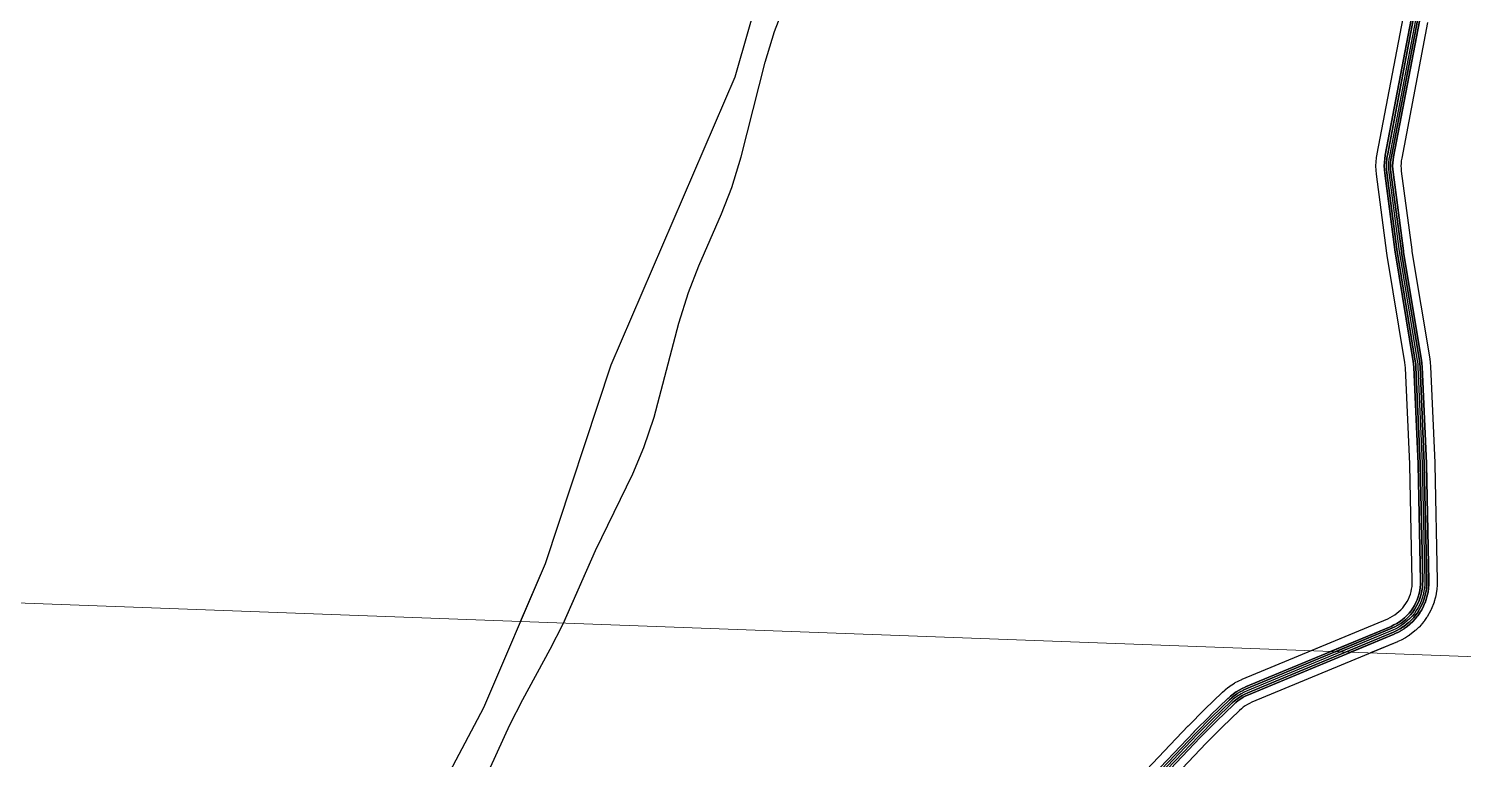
# Model space of a CAD drawing. Header units: metres. Extents: x -4 to 509425, y 7549 to 4732445.
# Drawn here: x 480472.1 to 480885, y 4718017.9 to 4718228.2 of the extents above; entities that cross this region are included whole.
import ezdxf

# ---------------------------------------------------------------- set-up
doc = ezdxf.new("R2010")
doc.units = ezdxf.units.M
doc.header["$LTSCALE"] = 0.01
doc.header["$MEASUREMENT"] = 0
doc.layers.get('0').update_dxf_attribs({"lineweight": 0})
for name, color, linetype in [('-----caminos burgos', 2, 'Continuous'), ('cauces CHE', 4, 'Continuous'), ('ECLIPSE FUEBTEBURABA', 6, 'Continuous')]:
    doc.layers.add(name, color=color, linetype=linetype)

msp = doc.modelspace()

# ---------------------------------------------------------------- linework, layer by layer
at = {"layer": '-----caminos burgos'}
for points in [[(480476.823, 4717824.808, 720.558), (480496.8, 4717852.099, 718.429), (480517.7, 4717873.799, 717.823), (480525.8, 4717886.499, 717.77), (480603.1, 4718032.8, 714.287), (480620.8, 4718074.3, 713.831), (480639.7, 4718131.499, 712.241), (480675.4, 4718214.399, 710.37), (480728.721, 4718400.541, 704.435)], [(480613.661, 4718057.561, 714.015), (480620.8, 4718074.3, 713.831), (480639.7, 4718131.499, 712.241), (480675.4, 4718214.399, 710.37), (480728.721, 4718400.541, 704.435)]]:
    msp.add_polyline3d(points, dxfattribs=at)
at = {"color": 5}
msp.add_lwpolyline([(490840.266, 4717243.146), (484895.504, 4717739.237), (483607.637, 4717664), (483465.041, 4717952.185), (479025.126, 4718116.267), (478713.772, 4718728.814), (478509.323, 4719542.064), (477889.601, 4719719.27), (475567.498, 4719734.471), (475570.116, 4720134.463), (477885.142, 4720119.308), (481205.446, 4721268.321)], dxfattribs=at)
at = {"layer": 'cauces CHE'}
for points in [[(480601.032, 4718006.823), (480610.569, 4718027.886), (480614.315, 4718035.177), (480622.206, 4718049.591), (480625.925, 4718056.891), (480635.227, 4718078.043), (480645.998, 4718100.1), (480649.172, 4718107.625), (480652.101, 4718116.412), (480659.196, 4718143.474), (480661.987, 4718152.319), (480664.96, 4718159.926), (480671.457, 4718174.913), (480674.422, 4718182.524), (480677.193, 4718191.376), (480684.052, 4718218.536), (480686.778, 4718227.406), (480689.676, 4718235.045)], [(480626.019, 4718057.104), (480635.227, 4718078.043), (480645.998, 4718100.1), (480649.172, 4718107.625), (480652.101, 4718116.412), (480659.196, 4718143.474), (480661.987, 4718152.319), (480664.96, 4718159.926), (480671.457, 4718174.913), (480674.422, 4718182.524), (480677.193, 4718191.376), (480684.052, 4718218.536), (480686.778, 4718227.406), (480689.676, 4718235.045)]]:
    msp.add_lwpolyline(points, dxfattribs=at)
at = {"layer": 'ECLIPSE FUEBTEBURABA'}
for points in [[(480792.075, 4718013.072), (480805.814, 4718027.522), (480805.867, 4718027.577), (480810.51, 4718032.258), (480810.564, 4718032.312), (480810.565, 4718032.312), (480810.565, 4718032.312), (480810.565, 4718032.312), (480815.574, 4718037.154), (480815.656, 4718037.23), (480816.348, 4718037.858), (480816.518, 4718038.004), (480817.247, 4718038.587), (480817.426, 4718038.722), (480818.19, 4718039.259), (480818.378, 4718039.382), (480819.174, 4718039.87), (480819.368, 4718039.981), (480820.193, 4718040.419), (480820.394, 4718040.518), (480821.245, 4718040.904), (480821.347, 4718040.949), (480863.221, 4718058.393), (480863.965, 4718058.732), (480864.632, 4718059.092), (480865.274, 4718059.496), (480865.888, 4718059.941), (480866.471, 4718060.426), (480867.02, 4718060.949), (480867.534, 4718061.507), (480868.009, 4718062.098), (480868.443, 4718062.72), (480868.836, 4718063.369), (480869.184, 4718064.042), (480869.487, 4718064.737), (480869.743, 4718065.451), (480869.951, 4718066.18), (480870.11, 4718066.922), (480870.219, 4718067.672), (480870.278, 4718068.428), (480870.288, 4718069.246), (480869.563, 4718102.628), (480869.554, 4718102.917), (480868.344, 4718130.632), (480868.29, 4718131.37), (480868.191, 4718132.105), (480863.078, 4718162.981), (480863.069, 4718163.04), (480862.995, 4718163.536), (480862.987, 4718163.595), (480859.999, 4718186.324), (480859.986, 4718186.438), (480859.892, 4718187.393), (480859.876, 4718187.622), (480859.843, 4718188.581), (480859.842, 4718188.811), (480859.87, 4718189.77), (480859.884, 4718190), (480859.974, 4718190.955), (480860.002, 4718191.183), (480860.152, 4718192.131), (480860.172, 4718192.244), (480867.646, 4718231.296)], [(480870.008, 4718230.867), (480862.53, 4718191.793), (480862.523, 4718191.755), (480862.373, 4718190.808), (480862.363, 4718190.732), (480862.274, 4718189.777), (480862.269, 4718189.7), (480862.241, 4718188.741), (480862.242, 4718188.664), (480862.275, 4718187.706), (480862.28, 4718187.629), (480862.375, 4718186.675), (480862.379, 4718186.636), (480865.367, 4718163.908), (480865.369, 4718163.888), (480865.443, 4718163.393), (480865.446, 4718163.373), (480870.565, 4718132.461), (480870.678, 4718131.619), (480870.741, 4718130.772), (480871.952, 4718103.009), (480871.962, 4718102.694), (480872.688, 4718069.259), (480872.677, 4718068.321), (480872.606, 4718067.405), (480872.473, 4718066.497), (480872.281, 4718065.599), (480872.029, 4718064.716), (480871.719, 4718063.852), (480871.353, 4718063.01), (480870.931, 4718062.195), (480870.456, 4718061.409), (480869.929, 4718060.657), (480869.354, 4718059.941), (480868.733, 4718059.266), (480868.068, 4718058.633), (480867.362, 4718058.045), (480866.619, 4718057.506), (480865.842, 4718057.018), (480865.034, 4718056.582), (480864.18, 4718056.193), (480822.27, 4718038.733), (480822.236, 4718038.718), (480821.386, 4718038.333), (480821.319, 4718038.3), (480820.494, 4718037.862), (480820.429, 4718037.825), (480819.633, 4718037.336), (480819.571, 4718037.295), (480818.807, 4718036.758), (480818.747, 4718036.713), (480818.018, 4718036.13), (480817.961, 4718036.081), (480817.269, 4718035.454), (480817.242, 4718035.428), (480812.232, 4718030.586), (480812.232, 4718030.586), (480812.232, 4718030.586), (480812.232, 4718030.586), (480812.214, 4718030.568), (480807.571, 4718025.887), (480807.553, 4718025.869), (480793.793, 4718011.397)], [(480793.793, 4718011.397), (480807.553, 4718025.869), (480807.571, 4718025.887), (480812.214, 4718030.568), (480812.232, 4718030.586), (480812.232, 4718030.586), (480812.232, 4718030.586), (480812.232, 4718030.586), (480817.242, 4718035.428), (480817.269, 4718035.454), (480817.961, 4718036.081), (480818.018, 4718036.13), (480818.747, 4718036.713), (480818.807, 4718036.758), (480819.571, 4718037.295), (480819.633, 4718037.336), (480820.429, 4718037.825), (480820.494, 4718037.862), (480821.319, 4718038.3), (480821.386, 4718038.333), (480822.236, 4718038.718), (480822.27, 4718038.733), (480864.18, 4718056.193), (480865.034, 4718056.582), (480865.842, 4718057.018), (480866.619, 4718057.506), (480867.362, 4718058.045), (480868.068, 4718058.633), (480868.733, 4718059.266), (480869.354, 4718059.941), (480869.929, 4718060.657), (480870.456, 4718061.409), (480870.931, 4718062.195), (480871.353, 4718063.01), (480871.719, 4718063.852), (480872.029, 4718064.716), (480872.281, 4718065.599), (480872.473, 4718066.497), (480872.606, 4718067.405), (480872.677, 4718068.321), (480872.688, 4718069.259), (480871.962, 4718102.694), (480871.952, 4718103.009), (480870.741, 4718130.772), (480870.678, 4718131.619), (480870.565, 4718132.461), (480865.446, 4718163.373), (480865.443, 4718163.393), (480865.369, 4718163.888), (480865.367, 4718163.908), (480862.379, 4718186.636), (480862.375, 4718186.675), (480862.28, 4718187.629), (480862.275, 4718187.706), (480862.242, 4718188.664), (480862.241, 4718188.741), (480862.269, 4718189.7), (480862.274, 4718189.777), (480862.363, 4718190.732), (480862.373, 4718190.808), (480862.523, 4718191.755), (480862.53, 4718191.793), (480870.008, 4718230.867)], [(480870.598, 4718230.76), (480863.119, 4718191.68), (480863.116, 4718191.661), (480862.965, 4718190.714), (480862.961, 4718190.676), (480862.871, 4718189.721), (480862.869, 4718189.683), (480862.841, 4718188.724), (480862.841, 4718188.685), (480862.874, 4718187.727), (480862.877, 4718187.688), (480862.972, 4718186.734), (480862.974, 4718186.715), (480865.962, 4718163.986), (480865.963, 4718163.976), (480866.036, 4718163.481), (480866.038, 4718163.471), (480871.158, 4718132.55), (480871.275, 4718131.682), (480871.34, 4718130.807), (480872.551, 4718103.031), (480872.562, 4718102.71), (480873.288, 4718069.262), (480873.277, 4718068.294), (480873.202, 4718067.339), (480873.064, 4718066.391), (480872.863, 4718065.454), (480872.601, 4718064.533), (480872.277, 4718063.631), (480871.895, 4718062.752), (480871.455, 4718061.902), (480870.959, 4718061.082), (480870.41, 4718060.297), (480869.81, 4718059.55), (480869.161, 4718058.845), (480868.467, 4718058.184), (480867.731, 4718057.571), (480866.955, 4718057.009), (480866.144, 4718056.499), (480865.301, 4718056.044), (480864.42, 4718055.643), (480822.501, 4718038.179), (480822.484, 4718038.172), (480821.633, 4718037.786), (480821.6, 4718037.77), (480820.775, 4718037.332), (480820.743, 4718037.313), (480819.947, 4718036.825), (480819.916, 4718036.804), (480819.152, 4718036.267), (480819.122, 4718036.245), (480818.393, 4718035.661), (480818.364, 4718035.637), (480817.673, 4718035.009), (480817.659, 4718034.997), (480812.649, 4718030.155), (480812.649, 4718030.155), (480812.649, 4718030.155), (480812.649, 4718030.155), (480812.64, 4718030.146), (480807.997, 4718025.464), (480807.988, 4718025.455), (480794.223, 4718010.978)], [(480794.223, 4718010.978), (480807.988, 4718025.455), (480807.997, 4718025.464), (480812.64, 4718030.146), (480812.649, 4718030.155), (480812.649, 4718030.155), (480812.649, 4718030.155), (480812.649, 4718030.155), (480817.659, 4718034.997), (480817.673, 4718035.009), (480818.364, 4718035.637), (480818.393, 4718035.661), (480819.122, 4718036.245), (480819.152, 4718036.267), (480819.916, 4718036.804), (480819.947, 4718036.825), (480820.743, 4718037.313), (480820.775, 4718037.332), (480821.6, 4718037.77), (480821.633, 4718037.786), (480822.484, 4718038.172), (480822.501, 4718038.179), (480864.42, 4718055.643), (480865.301, 4718056.044), (480866.144, 4718056.499), (480866.955, 4718057.009), (480867.731, 4718057.571), (480868.467, 4718058.184), (480869.161, 4718058.845), (480869.81, 4718059.55), (480870.41, 4718060.297), (480870.959, 4718061.082), (480871.455, 4718061.902), (480871.895, 4718062.752), (480872.277, 4718063.631), (480872.601, 4718064.533), (480872.863, 4718065.454), (480873.064, 4718066.391), (480873.202, 4718067.339), (480873.277, 4718068.294), (480873.288, 4718069.262), (480872.562, 4718102.71), (480872.551, 4718103.031), (480871.34, 4718130.807), (480871.275, 4718131.682), (480871.158, 4718132.55), (480866.038, 4718163.471), (480866.036, 4718163.481), (480865.963, 4718163.976), (480865.962, 4718163.986), (480862.974, 4718186.715), (480862.972, 4718186.734), (480862.877, 4718187.688), (480862.874, 4718187.727), (480862.841, 4718188.685), (480862.841, 4718188.724), (480862.869, 4718189.683), (480862.871, 4718189.721), (480862.961, 4718190.676), (480862.965, 4718190.714), (480863.116, 4718191.661), (480863.119, 4718191.68), (480870.598, 4718230.76)], [(480871.189, 4718230.652), (480863.708, 4718191.568), (480863.708, 4718191.568), (480863.558, 4718190.62), (480863.469, 4718189.665), (480863.441, 4718188.706), (480863.474, 4718187.747), (480863.569, 4718186.793), (480866.556, 4718164.065), (480866.556, 4718164.065), (480866.63, 4718163.569), (480871.751, 4718132.639), (480871.751, 4718132.639), (480871.872, 4718131.744), (480871.939, 4718130.843), (480873.151, 4718103.054), (480873.151, 4718103.054), (480873.162, 4718102.726), (480873.888, 4718069.265), (480873.888, 4718069.265), (480873.877, 4718068.267), (480873.799, 4718067.272), (480873.655, 4718066.284), (480873.446, 4718065.309), (480873.172, 4718064.349), (480872.835, 4718063.409), (480872.437, 4718062.495), (480871.978, 4718061.608), (480871.462, 4718060.754), (480870.89, 4718059.936), (480870.265, 4718059.159), (480869.589, 4718058.424), (480868.866, 4718057.736), (480868.099, 4718057.098), (480867.291, 4718056.511), (480866.447, 4718055.98), (480865.568, 4718055.507), (480864.66, 4718055.093), (480822.732, 4718037.626), (480822.732, 4718037.626), (480821.881, 4718037.24), (480821.057, 4718036.802), (480820.261, 4718036.313), (480819.497, 4718035.776), (480818.767, 4718035.193), (480818.076, 4718034.565), (480813.066, 4718029.724), (480813.066, 4718029.724), (480813.066, 4718029.723), (480813.066, 4718029.723), (480808.423, 4718025.042), (480794.652, 4718010.559)], [(480841.052, 4718049.158), (480863.221, 4718058.393), (480863.965, 4718058.732), (480864.632, 4718059.092), (480865.274, 4718059.496), (480865.888, 4718059.941), (480866.471, 4718060.426), (480867.02, 4718060.949), (480867.534, 4718061.507), (480868.009, 4718062.098), (480868.443, 4718062.72), (480868.836, 4718063.369), (480869.184, 4718064.042), (480869.487, 4718064.737), (480869.743, 4718065.451), (480869.951, 4718066.18), (480870.11, 4718066.922), (480870.219, 4718067.672), (480870.278, 4718068.428), (480870.288, 4718069.246), (480869.563, 4718102.628), (480869.554, 4718102.917), (480868.344, 4718130.632), (480868.29, 4718131.37), (480868.191, 4718132.105), (480863.078, 4718162.981), (480863.069, 4718163.04), (480862.995, 4718163.536), (480862.987, 4718163.595), (480859.999, 4718186.324), (480859.986, 4718186.438), (480859.892, 4718187.393), (480859.876, 4718187.622), (480859.843, 4718188.581), (480859.842, 4718188.811), (480859.87, 4718189.77), (480859.884, 4718190), (480859.974, 4718190.955), (480860.002, 4718191.183), (480860.152, 4718192.131), (480860.172, 4718192.244), (480867.646, 4718231.296)], [(480846.785, 4718048.946), (480864.18, 4718056.193), (480865.034, 4718056.582), (480865.842, 4718057.018), (480866.619, 4718057.506), (480867.362, 4718058.045), (480868.068, 4718058.633), (480868.733, 4718059.266), (480869.354, 4718059.941), (480869.929, 4718060.657), (480870.456, 4718061.409), (480870.931, 4718062.195), (480871.353, 4718063.01), (480871.719, 4718063.852), (480872.029, 4718064.716), (480872.281, 4718065.599), (480872.473, 4718066.497), (480872.606, 4718067.405), (480872.677, 4718068.321), (480872.688, 4718069.259), (480871.962, 4718102.694), (480871.952, 4718103.009), (480870.741, 4718130.772), (480870.678, 4718131.619), (480870.565, 4718132.461), (480865.446, 4718163.373), (480865.443, 4718163.393), (480865.369, 4718163.888), (480865.367, 4718163.908), (480862.379, 4718186.636), (480862.375, 4718186.675), (480862.28, 4718187.629), (480862.275, 4718187.706), (480862.242, 4718188.664), (480862.241, 4718188.741), (480862.269, 4718189.7), (480862.274, 4718189.777), (480862.363, 4718190.732), (480862.373, 4718190.808), (480862.523, 4718191.755), (480862.53, 4718191.793), (480870.008, 4718230.867)], [(480870.008, 4718230.867), (480862.53, 4718191.793), (480862.523, 4718191.755), (480862.373, 4718190.808), (480862.363, 4718190.732), (480862.274, 4718189.777), (480862.269, 4718189.7), (480862.241, 4718188.741), (480862.242, 4718188.664), (480862.275, 4718187.706), (480862.28, 4718187.629), (480862.375, 4718186.675), (480862.379, 4718186.636), (480865.367, 4718163.908), (480865.369, 4718163.888), (480865.443, 4718163.393), (480865.446, 4718163.373), (480870.565, 4718132.461), (480870.678, 4718131.619), (480870.741, 4718130.772), (480871.952, 4718103.009), (480871.962, 4718102.694), (480872.688, 4718069.259), (480872.677, 4718068.321), (480872.606, 4718067.405), (480872.473, 4718066.497), (480872.281, 4718065.599), (480872.029, 4718064.716), (480871.719, 4718063.852), (480871.353, 4718063.01), (480870.931, 4718062.195), (480870.456, 4718061.409), (480869.929, 4718060.657), (480869.354, 4718059.941), (480868.733, 4718059.266), (480868.068, 4718058.633), (480867.362, 4718058.045), (480866.619, 4718057.506), (480865.842, 4718057.018), (480865.034, 4718056.582), (480864.18, 4718056.193), (480846.785, 4718048.946)], [(480848.218, 4718048.893), (480864.42, 4718055.643), (480865.301, 4718056.044), (480866.144, 4718056.499), (480866.955, 4718057.009), (480867.731, 4718057.571), (480868.467, 4718058.184), (480869.161, 4718058.845), (480869.81, 4718059.55), (480870.41, 4718060.297), (480870.959, 4718061.082), (480871.455, 4718061.902), (480871.895, 4718062.752), (480872.277, 4718063.631), (480872.601, 4718064.533), (480872.863, 4718065.454), (480873.064, 4718066.391), (480873.202, 4718067.339), (480873.277, 4718068.294), (480873.288, 4718069.262), (480872.562, 4718102.71), (480872.551, 4718103.031), (480871.34, 4718130.807), (480871.275, 4718131.682), (480871.158, 4718132.55), (480866.038, 4718163.471), (480866.036, 4718163.481), (480865.963, 4718163.976), (480865.962, 4718163.986), (480862.974, 4718186.715), (480862.972, 4718186.734), (480862.877, 4718187.688), (480862.874, 4718187.727), (480862.841, 4718188.685), (480862.841, 4718188.724), (480862.869, 4718189.683), (480862.871, 4718189.721), (480862.961, 4718190.676), (480862.965, 4718190.714), (480863.116, 4718191.661), (480863.119, 4718191.68), (480870.598, 4718230.76)], [(480870.598, 4718230.76), (480863.119, 4718191.68), (480863.116, 4718191.661), (480862.965, 4718190.714), (480862.961, 4718190.676), (480862.871, 4718189.721), (480862.869, 4718189.683), (480862.841, 4718188.724), (480862.841, 4718188.685), (480862.874, 4718187.727), (480862.877, 4718187.688), (480862.972, 4718186.734), (480862.974, 4718186.715), (480865.962, 4718163.986), (480865.963, 4718163.976), (480866.036, 4718163.481), (480866.038, 4718163.471), (480871.158, 4718132.55), (480871.275, 4718131.682), (480871.34, 4718130.807), (480872.551, 4718103.031), (480872.562, 4718102.71), (480873.288, 4718069.262), (480873.277, 4718068.294), (480873.202, 4718067.339), (480873.064, 4718066.391), (480872.863, 4718065.454), (480872.601, 4718064.533), (480872.277, 4718063.631), (480871.895, 4718062.752), (480871.455, 4718061.902), (480870.959, 4718061.082), (480870.41, 4718060.297), (480869.81, 4718059.55), (480869.161, 4718058.845), (480868.467, 4718058.184), (480867.731, 4718057.571), (480866.955, 4718057.009), (480866.144, 4718056.499), (480865.301, 4718056.044), (480864.42, 4718055.643), (480848.218, 4718048.893)], [(480871.189, 4718230.652), (480863.708, 4718191.568), (480863.708, 4718191.568), (480863.558, 4718190.62), (480863.469, 4718189.665), (480863.441, 4718188.706), (480863.474, 4718187.747), (480863.569, 4718186.793), (480866.556, 4718164.065), (480866.556, 4718164.065), (480866.63, 4718163.569), (480871.751, 4718132.639), (480871.751, 4718132.639), (480871.872, 4718131.744), (480871.939, 4718130.843), (480873.151, 4718103.054), (480873.151, 4718103.054), (480873.162, 4718102.726), (480873.888, 4718069.265), (480873.888, 4718069.265), (480873.877, 4718068.267), (480873.799, 4718067.272), (480873.655, 4718066.284), (480873.446, 4718065.309), (480873.172, 4718064.349), (480872.835, 4718063.409), (480872.437, 4718062.495), (480871.978, 4718061.608), (480871.462, 4718060.754), (480870.89, 4718059.936), (480870.265, 4718059.159), (480869.589, 4718058.424), (480868.866, 4718057.736), (480868.099, 4718057.098), (480867.291, 4718056.511), (480866.447, 4718055.98), (480865.568, 4718055.507), (480864.66, 4718055.093), (480849.651, 4718048.84)], [(480795.087, 4718010.145), (480808.853, 4718024.624), (480813.488, 4718029.296), (480818.486, 4718034.127), (480819.157, 4718034.736), (480819.857, 4718035.296), (480820.59, 4718035.812), (480821.354, 4718036.281), (480822.146, 4718036.701), (480822.971, 4718037.075), (480864.891, 4718054.539), (480864.909, 4718054.547), (480865.817, 4718054.961), (480865.853, 4718054.979), (480866.731, 4718055.452), (480866.766, 4718055.472), (480867.611, 4718056.003), (480867.644, 4718056.026), (480868.452, 4718056.612), (480868.483, 4718056.636), (480869.25, 4718057.275), (480869.28, 4718057.301), (480870.003, 4718057.989), (480870.031, 4718058.018), (480870.706, 4718058.752), (480870.732, 4718058.783), (480871.358, 4718059.561), (480871.382, 4718059.593), (480871.954, 4718060.41), (480871.975, 4718060.444), (480872.492, 4718061.298), (480872.511, 4718061.332), (480872.97, 4718062.219), (480872.987, 4718062.255), (480873.385, 4718063.17), (480873.4, 4718063.207), (480873.737, 4718064.146), (480873.749, 4718064.184), (480874.023, 4718065.144), (480874.033, 4718065.183), (480874.242, 4718066.159), (480874.249, 4718066.198), (480874.393, 4718067.185), (480874.397, 4718067.225), (480874.475, 4718068.22), (480874.477, 4718068.26), (480874.488, 4718069.258), (480874.488, 4718069.278), (480873.762, 4718102.739), (480873.761, 4718102.746), (480873.751, 4718103.074), (480873.749, 4718103.08), (480873.75, 4718103.08), (480872.538, 4718130.869), (480872.537, 4718130.887), (480872.47, 4718131.788), (480872.467, 4718131.824), (480872.346, 4718132.719), (480872.341, 4718132.737), (480872.343, 4718132.737), (480867.223, 4718163.662), (480867.151, 4718164.148), (480864.165, 4718186.862), (480864.073, 4718187.787), (480864.041, 4718188.708), (480864.068, 4718189.628), (480864.154, 4718190.545), (480864.299, 4718191.464), (480871.778, 4718230.54)], [(480871.778, 4718230.54), (480864.299, 4718191.464), (480864.154, 4718190.545), (480864.068, 4718189.628), (480864.041, 4718188.708), (480864.073, 4718187.787), (480864.165, 4718186.862), (480867.151, 4718164.148), (480867.223, 4718163.662), (480872.343, 4718132.737), (480872.341, 4718132.737), (480872.346, 4718132.719), (480872.467, 4718131.824), (480872.47, 4718131.788), (480872.537, 4718130.887), (480872.538, 4718130.869), (480873.75, 4718103.08), (480873.749, 4718103.08), (480873.751, 4718103.074), (480873.761, 4718102.746), (480873.762, 4718102.739), (480874.488, 4718069.278), (480874.488, 4718069.258), (480874.477, 4718068.26), (480874.475, 4718068.22), (480874.397, 4718067.225), (480874.393, 4718067.185), (480874.249, 4718066.198), (480874.242, 4718066.159), (480874.033, 4718065.183), (480874.023, 4718065.144), (480873.749, 4718064.184), (480873.737, 4718064.146), (480873.4, 4718063.207), (480873.385, 4718063.17), (480872.987, 4718062.255), (480872.97, 4718062.219), (480872.511, 4718061.332), (480872.492, 4718061.298), (480871.975, 4718060.444), (480871.954, 4718060.41), (480871.382, 4718059.593), (480871.358, 4718059.561), (480870.732, 4718058.783), (480870.706, 4718058.752), (480870.031, 4718058.018), (480870.003, 4718057.989), (480869.28, 4718057.301), (480869.25, 4718057.275), (480868.483, 4718056.636), (480868.452, 4718056.612), (480867.644, 4718056.026), (480867.611, 4718056.003), (480866.766, 4718055.472), (480866.731, 4718055.452), (480865.853, 4718054.979), (480865.817, 4718054.961), (480864.909, 4718054.547), (480864.891, 4718054.539), (480822.971, 4718037.075), (480822.146, 4718036.701), (480821.354, 4718036.281), (480820.59, 4718035.812), (480819.857, 4718035.296), (480819.157, 4718034.736), (480818.486, 4718034.127), (480813.488, 4718029.296), (480808.853, 4718024.624), (480795.087, 4718010.145)], [(480795.522, 4718009.732), (480809.284, 4718024.206), (480813.909, 4718028.869), (480818.897, 4718033.689), (480819.546, 4718034.279), (480820.217, 4718034.816), (480820.92, 4718035.31), (480821.652, 4718035.76), (480822.411, 4718036.162), (480823.21, 4718036.525), (480865.122, 4718053.985), (480865.158, 4718054.001), (480866.066, 4718054.415), (480866.138, 4718054.451), (480867.016, 4718054.924), (480867.085, 4718054.964), (480867.93, 4718055.495), (480867.996, 4718055.54), (480868.804, 4718056.126), (480868.867, 4718056.175), (480869.634, 4718056.814), (480869.694, 4718056.867), (480870.416, 4718057.555), (480870.472, 4718057.612), (480871.148, 4718058.346), (480871.2, 4718058.407), (480871.825, 4718059.185), (480871.873, 4718059.249), (480872.445, 4718060.066), (480872.489, 4718060.133), (480873.005, 4718060.987), (480873.044, 4718061.057), (480873.503, 4718061.943), (480873.537, 4718062.015), (480873.936, 4718062.93), (480873.965, 4718063.004), (480874.302, 4718063.944), (480874.326, 4718064.02), (480874.6, 4718064.98), (480874.619, 4718065.057), (480874.828, 4718066.033), (480874.843, 4718066.111), (480874.986, 4718067.099), (480874.995, 4718067.178), (480875.073, 4718068.173), (480875.077, 4718068.253), (480875.088, 4718069.251), (480875.088, 4718069.291), (480874.361, 4718102.752), (480874.361, 4718102.765), (480874.35, 4718103.093), (480874.348, 4718103.107), (480874.35, 4718103.107), (480873.138, 4718130.895), (480873.135, 4718130.931), (480873.069, 4718131.832), (480873.061, 4718131.904), (480872.941, 4718132.8), (480872.931, 4718132.834), (480872.935, 4718132.835), (480867.815, 4718163.755), (480867.745, 4718164.231), (480864.761, 4718186.93), (480864.672, 4718187.828), (480864.641, 4718188.709), (480864.667, 4718189.592), (480864.749, 4718190.47), (480864.89, 4718191.361), (480872.367, 4718230.427)], [(480872.367, 4718230.427), (480864.89, 4718191.361), (480864.749, 4718190.47), (480864.667, 4718189.592), (480864.641, 4718188.709), (480864.672, 4718187.828), (480864.761, 4718186.93), (480867.745, 4718164.231), (480867.815, 4718163.755), (480872.935, 4718132.835), (480872.931, 4718132.834), (480872.941, 4718132.8), (480873.061, 4718131.904), (480873.069, 4718131.832), (480873.135, 4718130.931), (480873.138, 4718130.895), (480874.35, 4718103.107), (480874.348, 4718103.107), (480874.35, 4718103.093), (480874.361, 4718102.765), (480874.361, 4718102.752), (480875.088, 4718069.291), (480875.088, 4718069.251), (480875.077, 4718068.253), (480875.073, 4718068.173), (480874.995, 4718067.178), (480874.986, 4718067.099), (480874.843, 4718066.111), (480874.828, 4718066.033), (480874.619, 4718065.057), (480874.6, 4718064.98), (480874.326, 4718064.02), (480874.302, 4718063.944), (480873.965, 4718063.004), (480873.936, 4718062.93), (480873.537, 4718062.015), (480873.503, 4718061.943), (480873.044, 4718061.057), (480873.005, 4718060.987), (480872.489, 4718060.133), (480872.445, 4718060.066), (480871.873, 4718059.249), (480871.825, 4718059.185), (480871.2, 4718058.407), (480871.148, 4718058.346), (480870.472, 4718057.612), (480870.416, 4718057.555), (480869.694, 4718056.867), (480869.634, 4718056.814), (480868.867, 4718056.175), (480868.804, 4718056.126), (480867.996, 4718055.54), (480867.93, 4718055.495), (480867.085, 4718054.964), (480867.016, 4718054.924), (480866.138, 4718054.451), (480866.066, 4718054.415), (480865.158, 4718054.001), (480865.122, 4718053.985), (480823.21, 4718036.525), (480822.411, 4718036.162), (480821.652, 4718035.76), (480820.92, 4718035.31), (480820.217, 4718034.816), (480819.546, 4718034.279), (480818.897, 4718033.689), (480813.909, 4718028.869), (480809.284, 4718024.206), (480795.522, 4718009.732)], [(480874.724, 4718229.976), (480867.255, 4718190.947), (480867.132, 4718190.171), (480867.064, 4718189.445), (480867.043, 4718188.716), (480867.068, 4718187.988), (480867.145, 4718187.205), (480870.122, 4718164.564), (480870.186, 4718164.128), (480875.303, 4718133.227), (480875.289, 4718133.225), (480875.319, 4718133.12), (480875.44, 4718132.225), (480875.462, 4718132.009), (480875.529, 4718131.108), (480875.535, 4718131), (480876.748, 4718103.211), (480876.742, 4718103.211), (480876.749, 4718103.172), (480876.76, 4718102.844), (480876.761, 4718102.804), (480877.487, 4718069.343), (480877.488, 4718069.223), (480877.477, 4718068.225), (480877.466, 4718067.986), (480877.388, 4718066.991), (480877.361, 4718066.753), (480877.217, 4718065.765), (480877.175, 4718065.53), (480876.966, 4718064.554), (480876.908, 4718064.322), (480876.634, 4718063.362), (480876.561, 4718063.134), (480876.224, 4718062.194), (480876.136, 4718061.972), (480875.737, 4718061.057), (480875.634, 4718060.841), (480875.176, 4718059.954), (480875.059, 4718059.745), (480874.542, 4718058.891), (480874.412, 4718058.691), (480873.84, 4718057.873), (480873.696, 4718057.681), (480873.071, 4718056.903), (480872.915, 4718056.722), (480872.239, 4718055.987), (480872.071, 4718055.816), (480871.348, 4718055.128), (480871.169, 4718054.969), (480870.402, 4718054.331), (480870.213, 4718054.184), (480869.406, 4718053.598), (480869.207, 4718053.463), (480868.362, 4718052.932), (480868.155, 4718052.812), (480867.277, 4718052.338), (480867.062, 4718052.232), (480866.154, 4718051.817), (480866.045, 4718051.769), (480824.168, 4718034.324), (480823.471, 4718034.008), (480822.844, 4718033.675), (480822.239, 4718033.304), (480821.658, 4718032.896), (480821.104, 4718032.452), (480820.538, 4718031.938), (480815.595, 4718027.161), (480811.005, 4718022.534), (480797.261, 4718008.078)], [(480851.084, 4718048.787), (480864.891, 4718054.539), (480864.909, 4718054.547), (480865.817, 4718054.961), (480865.853, 4718054.979), (480866.731, 4718055.452), (480866.766, 4718055.472), (480867.611, 4718056.003), (480867.644, 4718056.026), (480868.452, 4718056.612), (480868.483, 4718056.636), (480869.25, 4718057.275), (480869.28, 4718057.301), (480870.003, 4718057.989), (480870.031, 4718058.018), (480870.706, 4718058.752), (480870.732, 4718058.783), (480871.358, 4718059.561), (480871.382, 4718059.593), (480871.954, 4718060.41), (480871.975, 4718060.444), (480872.492, 4718061.298), (480872.511, 4718061.332), (480872.97, 4718062.219), (480872.987, 4718062.255), (480873.385, 4718063.17), (480873.4, 4718063.207), (480873.737, 4718064.146), (480873.749, 4718064.184), (480874.023, 4718065.144), (480874.033, 4718065.183), (480874.242, 4718066.159), (480874.249, 4718066.198), (480874.393, 4718067.185), (480874.397, 4718067.225), (480874.475, 4718068.22), (480874.477, 4718068.26), (480874.488, 4718069.258), (480874.488, 4718069.278), (480873.762, 4718102.739), (480873.761, 4718102.746), (480873.751, 4718103.074), (480873.749, 4718103.08), (480873.75, 4718103.08), (480872.538, 4718130.869), (480872.537, 4718130.887), (480872.47, 4718131.788), (480872.467, 4718131.824), (480872.346, 4718132.719), (480872.341, 4718132.737), (480872.343, 4718132.737), (480867.223, 4718163.662), (480867.151, 4718164.148), (480864.165, 4718186.862), (480864.073, 4718187.787), (480864.041, 4718188.708), (480864.068, 4718189.628), (480864.154, 4718190.545), (480864.299, 4718191.464), (480871.778, 4718230.54)], [(480871.778, 4718230.54), (480864.299, 4718191.464), (480864.154, 4718190.545), (480864.068, 4718189.628), (480864.041, 4718188.708), (480864.073, 4718187.787), (480864.165, 4718186.862), (480867.151, 4718164.148), (480867.223, 4718163.662), (480872.343, 4718132.737), (480872.341, 4718132.737), (480872.346, 4718132.719), (480872.467, 4718131.824), (480872.47, 4718131.788), (480872.537, 4718130.887), (480872.538, 4718130.869), (480873.75, 4718103.08), (480873.749, 4718103.08), (480873.751, 4718103.074), (480873.761, 4718102.746), (480873.762, 4718102.739), (480874.488, 4718069.278), (480874.488, 4718069.258), (480874.477, 4718068.26), (480874.475, 4718068.22), (480874.397, 4718067.225), (480874.393, 4718067.185), (480874.249, 4718066.198), (480874.242, 4718066.159), (480874.033, 4718065.183), (480874.023, 4718065.144), (480873.749, 4718064.184), (480873.737, 4718064.146), (480873.4, 4718063.207), (480873.385, 4718063.17), (480872.987, 4718062.255), (480872.97, 4718062.219), (480872.511, 4718061.332), (480872.492, 4718061.298), (480871.975, 4718060.444), (480871.954, 4718060.41), (480871.382, 4718059.593), (480871.358, 4718059.561), (480870.732, 4718058.783), (480870.706, 4718058.752), (480870.031, 4718058.018), (480870.003, 4718057.989), (480869.28, 4718057.301), (480869.25, 4718057.275), (480868.483, 4718056.636), (480868.452, 4718056.612), (480867.644, 4718056.026), (480867.611, 4718056.003), (480866.766, 4718055.472), (480866.731, 4718055.452), (480865.853, 4718054.979), (480865.817, 4718054.961), (480864.909, 4718054.547), (480864.891, 4718054.539), (480851.084, 4718048.787)], [(480872.367, 4718230.427), (480864.89, 4718191.361), (480864.749, 4718190.47), (480864.667, 4718189.592), (480864.641, 4718188.709), (480864.672, 4718187.828), (480864.761, 4718186.93), (480867.745, 4718164.231), (480867.815, 4718163.755), (480872.935, 4718132.835), (480872.931, 4718132.834), (480872.941, 4718132.8), (480873.061, 4718131.904), (480873.069, 4718131.832), (480873.135, 4718130.931), (480873.138, 4718130.895), (480874.35, 4718103.107), (480874.348, 4718103.107), (480874.35, 4718103.093), (480874.361, 4718102.765), (480874.361, 4718102.752), (480875.088, 4718069.291), (480875.088, 4718069.251), (480875.077, 4718068.253), (480875.073, 4718068.173), (480874.995, 4718067.178), (480874.986, 4718067.099), (480874.843, 4718066.111), (480874.828, 4718066.033), (480874.619, 4718065.057), (480874.6, 4718064.98), (480874.326, 4718064.02), (480874.302, 4718063.944), (480873.965, 4718063.004), (480873.936, 4718062.93), (480873.537, 4718062.015), (480873.503, 4718061.943), (480873.044, 4718061.057), (480873.005, 4718060.987), (480872.489, 4718060.133), (480872.445, 4718060.066), (480871.873, 4718059.249), (480871.825, 4718059.185), (480871.2, 4718058.407), (480871.148, 4718058.346), (480870.472, 4718057.612), (480870.416, 4718057.555), (480869.694, 4718056.867), (480869.634, 4718056.814), (480868.867, 4718056.175), (480868.804, 4718056.126), (480867.996, 4718055.54), (480867.93, 4718055.495), (480867.085, 4718054.964), (480867.016, 4718054.924), (480866.138, 4718054.451), (480866.066, 4718054.415), (480865.158, 4718054.001), (480865.122, 4718053.985), (480852.517, 4718048.734)], [(480852.517, 4718048.734), (480865.122, 4718053.985), (480865.158, 4718054.001), (480866.066, 4718054.415), (480866.138, 4718054.451), (480867.016, 4718054.924), (480867.085, 4718054.964), (480867.93, 4718055.495), (480867.996, 4718055.54), (480868.804, 4718056.126), (480868.867, 4718056.175), (480869.634, 4718056.814), (480869.694, 4718056.867), (480870.416, 4718057.555), (480870.472, 4718057.612), (480871.148, 4718058.346), (480871.2, 4718058.407), (480871.825, 4718059.185), (480871.873, 4718059.249), (480872.445, 4718060.066), (480872.489, 4718060.133), (480873.005, 4718060.987), (480873.044, 4718061.057), (480873.503, 4718061.943), (480873.537, 4718062.015), (480873.936, 4718062.93), (480873.965, 4718063.004), (480874.302, 4718063.944), (480874.326, 4718064.02), (480874.6, 4718064.98), (480874.619, 4718065.057), (480874.828, 4718066.033), (480874.843, 4718066.111), (480874.986, 4718067.099), (480874.995, 4718067.178), (480875.073, 4718068.173), (480875.077, 4718068.253), (480875.088, 4718069.251), (480875.088, 4718069.291), (480874.361, 4718102.752), (480874.361, 4718102.765), (480874.35, 4718103.093), (480874.348, 4718103.107), (480874.35, 4718103.107), (480873.138, 4718130.895), (480873.135, 4718130.931), (480873.069, 4718131.832), (480873.061, 4718131.904), (480872.941, 4718132.8), (480872.931, 4718132.834), (480872.935, 4718132.835), (480867.815, 4718163.755), (480867.745, 4718164.231), (480864.761, 4718186.93), (480864.672, 4718187.828), (480864.641, 4718188.709), (480864.667, 4718189.592), (480864.749, 4718190.47), (480864.89, 4718191.361), (480872.367, 4718230.427)], [(480874.724, 4718229.976), (480867.255, 4718190.947), (480867.132, 4718190.171), (480867.064, 4718189.445), (480867.043, 4718188.716), (480867.068, 4718187.988), (480867.145, 4718187.205), (480870.122, 4718164.564), (480870.186, 4718164.128), (480875.303, 4718133.227), (480875.289, 4718133.225), (480875.319, 4718133.12), (480875.44, 4718132.225), (480875.462, 4718132.009), (480875.529, 4718131.108), (480875.535, 4718131), (480876.748, 4718103.211), (480876.742, 4718103.211), (480876.749, 4718103.172), (480876.76, 4718102.844), (480876.761, 4718102.804), (480877.487, 4718069.343), (480877.488, 4718069.223), (480877.477, 4718068.225), (480877.466, 4718067.986), (480877.388, 4718066.991), (480877.361, 4718066.753), (480877.217, 4718065.765), (480877.175, 4718065.53), (480876.966, 4718064.554), (480876.908, 4718064.322), (480876.634, 4718063.362), (480876.561, 4718063.134), (480876.224, 4718062.194), (480876.136, 4718061.972), (480875.737, 4718061.057), (480875.634, 4718060.841), (480875.176, 4718059.954), (480875.059, 4718059.745), (480874.542, 4718058.891), (480874.412, 4718058.691), (480873.84, 4718057.873), (480873.696, 4718057.681), (480873.071, 4718056.903), (480872.915, 4718056.722), (480872.239, 4718055.987), (480872.071, 4718055.816), (480871.348, 4718055.128), (480871.169, 4718054.969), (480870.402, 4718054.331), (480870.213, 4718054.184), (480869.406, 4718053.598), (480869.207, 4718053.463), (480868.362, 4718052.932), (480868.155, 4718052.812), (480867.277, 4718052.338), (480867.062, 4718052.232), (480866.154, 4718051.817), (480866.045, 4718051.769), (480858.249, 4718048.522)]]:
    msp.add_lwpolyline(points, dxfattribs=at)

doc.saveas('drawing.dxf')
